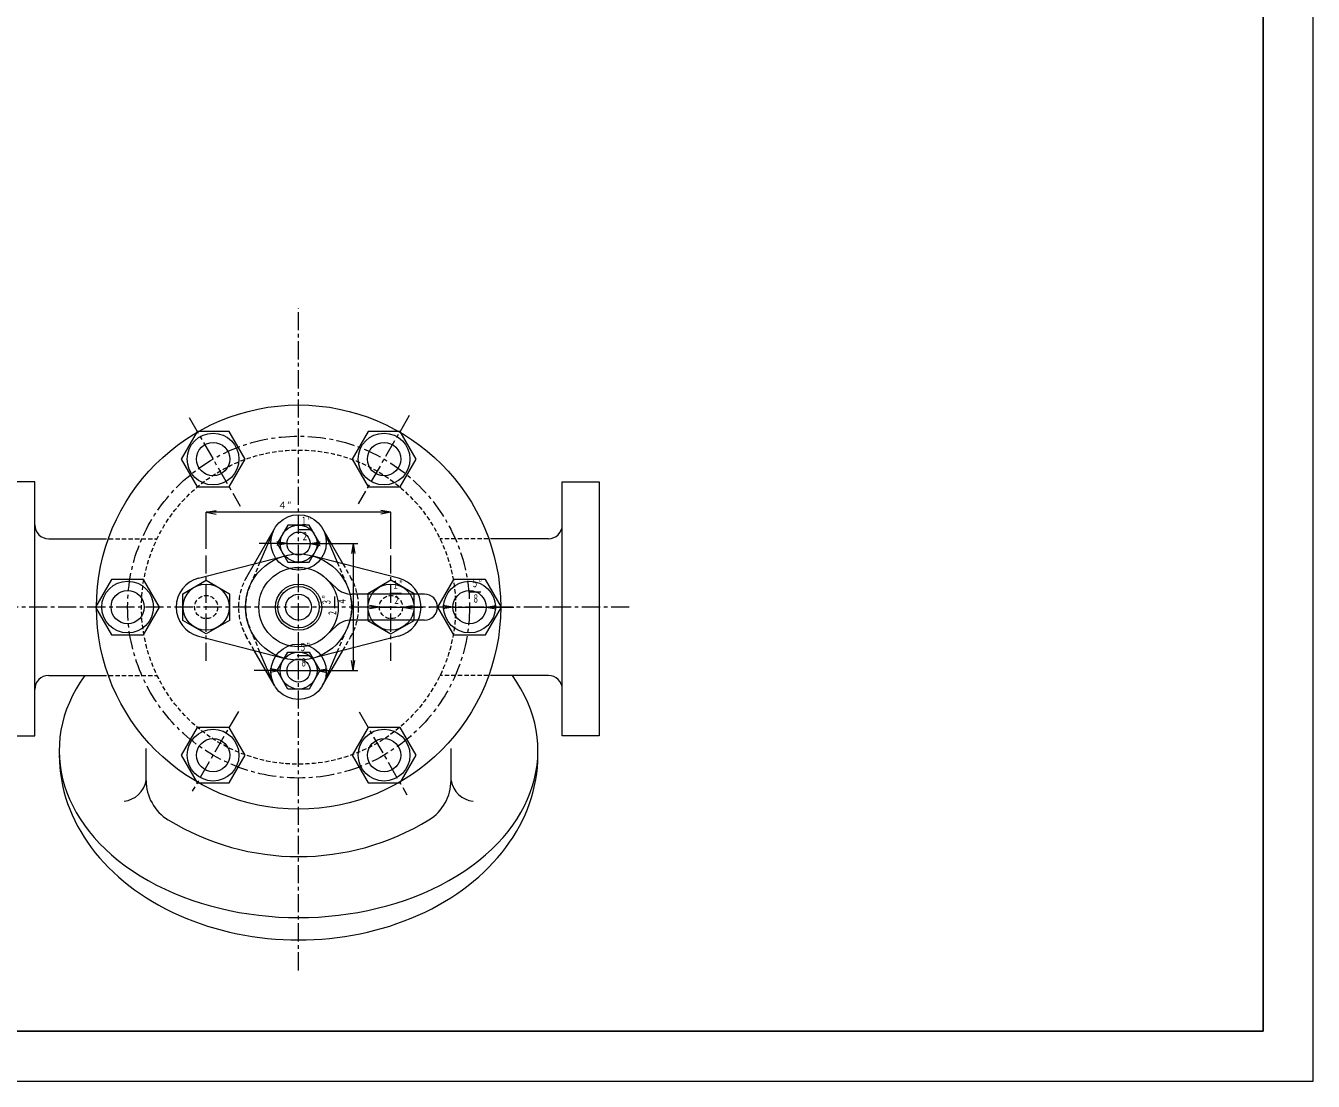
# Model space of a CAD drawing. Units: millimetres, scale not verified. Extents: x -820 to 820, y -580 to 580.
# Drawn here: x 113 to 820, y -580 to 0 of the extents above; entities that cross this region are included whole.
import ezdxf
from ezdxf.enums import TextEntityAlignment as Align

# ---------------------------------------------------------------- set-up
doc = ezdxf.new("R2010")
doc.units = ezdxf.units.MM
doc.header["$LTSCALE"] = 2
doc.linetypes.add('CHAIN1', pattern=[8, 5, -1, 1, -1])
doc.linetypes.add('DASHED1', pattern=[1.8, 1.2, -0.6])
for name, color, linetype, lineweight in [('0-0_0', 3, 'Continuous', 18), ('0-1_芯', 4, 'CHAIN1', 18), ('0-2_寸法', 2, 'Continuous', 18), ('0-F_枠', 3, 'Continuous', 18)]:
    doc.layers.add(name, color=color, linetype=linetype, lineweight=lineweight)
doc.styles.add('ＭＳ ゴシック', font='')
doc.styles.get('ＭＳ ゴシック').set_extended_font_data('MS Gothic')

msp = doc.modelspace()

# ---------------------------------------------------------------- linework, layer by layer
at = {"layer": '0-0_0'}
for p, q in [((125.163, -282.027), (154.611, -282.027)), ((249.354, -276.439), (238.213, -295.736)), ((248.537, -278.072), (241.336, -294.929)), ((275.75, -276.439), (286.891, -295.736)), ((276.567, -278.072), (283.768, -294.929)), ((399.941, -282.027), (370.493, -282.027)), ((207.624, -303.634), (255.249, -291.337)), ((238.213, -295.736), (233.956, -303.109)), ((317.479, -303.634), (269.854, -291.337)), ((276.094, -302.48), (283.178, -309.092)), ((331.822, -312.507), (291.843, -312.507)), ((276.094, -336.759), (283.178, -330.147)), ((331.822, -326.731), (291.843, -326.731)), ((207.624, -335.605), (255.249, -347.902)), ((317.479, -335.605), (269.854, -347.902)), ((249.354, -362.799), (238.213, -343.503)), ((248.537, -361.167), (241.336, -344.309)), ((275.75, -362.799), (286.891, -343.503)), ((276.567, -361.167), (283.768, -344.309)), ((125.163, -357.211), (154.611, -357.211)), ((274.284, -354.544), (268.418, -364.704)), ((399.941, -357.211), (370.493, -357.211)), ((268.418, -364.704), (256.686, -364.704)), ((178.732, -414.895), (178.732, -397.328)), ((346.372, -414.895), (346.372, -397.328))]:
    msp.add_line(p, q, dxfattribs=at)
at = {"layer": '0-0_0', "color": 1, "linetype": 'DASHED1'}
for p, q in [((154.611, -282.027), (184.803, -282.027)), ((370.493, -282.027), (340.301, -282.027)), ((241.336, -294.929), (235.69, -308.144)), ((283.768, -294.929), (289.413, -308.144)), ((286.891, -295.736), (291.148, -303.109)), ((241.336, -344.309), (235.69, -331.095)), ((283.768, -344.309), (289.413, -331.095)), ((238.213, -343.503), (233.956, -336.129)), ((286.891, -343.503), (291.148, -336.129)), ((154.611, -357.211), (184.803, -357.211)), ((370.493, -357.211), (340.301, -357.211))]:
    msp.add_line(p, q, dxfattribs=at)
at = {"layer": '0-0_0'}
for points in [[(206.763, -253.47), (224.361, -253.47), (233.159, -238.23), (224.361, -222.99), (206.763, -222.99), (197.964, -238.23)], [(291.944, -238.23), (300.743, -253.47), (318.341, -253.47), (327.139, -238.23), (318.341, -222.99), (300.743, -222.99)], [(117.543, -250.679), (97.223, -250.679), (97.223, -390.379), (117.543, -390.379)], [(407.561, -250.679), (427.881, -250.679), (427.881, -390.379), (407.561, -390.379)], [(256.686, -274.534), (250.82, -284.694), (256.686, -294.854), (268.418, -294.854), (274.284, -284.694), (268.418, -274.534)], [(177.371, -334.859), (186.17, -319.619), (177.371, -304.379), (159.773, -304.379), (150.974, -319.619), (159.773, -334.859)], [(198.95, -312.228), (211.752, -304.837), (224.553, -312.228), (224.553, -327.01), (211.752, -334.401), (198.95, -327.01)], [(326.154, -312.228), (313.352, -304.837), (300.55, -312.228), (300.55, -327.01), (313.352, -334.401), (326.154, -327.01)], [(347.733, -304.379), (338.934, -319.619), (347.733, -334.859), (365.331, -334.859), (374.13, -319.619), (365.331, -304.379)], [(233.16, -401.008), (224.361, -385.768), (206.763, -385.768), (197.964, -401.008), (206.763, -416.248), (224.361, -416.248)], [(318.341, -385.768), (300.743, -385.768), (291.944, -401.008), (300.743, -416.248), (318.341, -416.248), (327.14, -401.008)]]:
    msp.add_lwpolyline(points, close=True, dxfattribs=at)
msp.add_lwpolyline([(256.686, -364.704), (250.82, -354.544), (256.686, -344.384), (268.418, -344.384), (274.284, -354.544)], dxfattribs=at)
for centre, radius in [((262.552, -319.619), 111.125), ((215.562, -238.23), 14.224), ((309.542, -238.23), 14.224), ((215.562, -238.23), 9.144), ((309.542, -238.23), 9.144), ((262.552, -284.059), 15.24), ((262.552, -284.694), 10.16), ((262.552, -284.694), 6.35), ((262.552, -319.619), 29.21), ((262.552, -319.619), 21.844), ((168.572, -319.619), 14.224), ((168.572, -319.619), 9.144), ((211.752, -319.619), 12.7), ((262.552, -319.619), 12.7), ((262.552, -319.619), 11.379), ((313.352, -319.619), 12.7), ((356.532, -319.619), 14.224), ((356.532, -319.619), 9.144), ((262.552, -319.619), 7.112), ((262.552, -355.179), 15.24), ((262.552, -354.544), 10.16), ((262.552, -354.544), 6.35), ((215.562, -401.008), 14.224), ((309.542, -401.008), 14.224), ((215.562, -401.008), 9.144), ((309.542, -401.008), 9.144)]:
    msp.add_circle(centre, radius, dxfattribs=at)
at = {"layer": '0-0_0', "color": 1, "linetype": 'DASHED1'}
for centre, radius in [((262.552, -319.619), 86.36), ((211.752, -319.619), 6.35), ((313.352, -319.619), 6.35)]:
    msp.add_circle(centre, radius, dxfattribs=at)
at = {"layer": '0-0_0'}
for centre, radius, start, end in [((125.163, -274.407), 7.62, 180, 270), ((399.941, -274.407), 7.62, 270, 0), ((211.752, -319.619), 16.51, 104.47758, 255.52242), ((313.352, -319.619), 16.51, 284.47758, 75.52242), ((291.843, -299.807), 12.7, 226.97311, 270), ((331.822, -319.619), 7.112, 270, 90), ((291.843, -339.431), 12.7, 90, 133.02689), ((125.163, -364.831), 7.62, 90, 180), ((399.941, -364.831), 7.62, 0, 90), ((165.203, -412.654), 13.714, 275.88723, 350.59439), ((204.132, -414.895), 25.4, 180, 238.48463), ((320.972, -414.895), 25.4, 301.51537, 0), ((359.901, -412.654), 13.714, 189.40561, 264.11277), ((262.552, -319.619), 137.16, 238.48463, 301.51537)]:
    msp.add_arc(centre, radius, start, end, dxfattribs=at)
at = {"layer": '0-0_0', "color": 1, "linetype": 'DASHED1'}
for radius, start, end in [(33.02, 150, 210), (33.02, 330, 30), (29.21, 156.86756, 203.13269), (29.21, 336.86735, 23.13244)]:
    msp.add_arc((262.552, -319.619), radius, start, end, dxfattribs=at)
at = {"layer": '0-0_0'}
for centre, major_axis, ratio, start_param, end_param in [((262.552, -398.522), (-131.612, 0), 0.697396, 5.8163373, 9.8916259), ((262.552, -401.008), (-131.564, 0), 0.772249, 6.2831853, 9.424778)]:
    msp.add_ellipse(centre, major_axis=major_axis, ratio=ratio, start_param=start_param, end_param=end_param, dxfattribs=at)
at = {"layer": '0-1_芯'}
for p, q in [((262.552, -519.405), (262.552, -155.248)), ((202.338, -215.326), (230.512, -264.125)), ((323.328, -214.353), (295.327, -262.852)), ((211.752, -349.177), (211.752, -290.062)), ((313.352, -349.177), (313.352, -290.062)), ((444.359, -319.619), (76.832, -319.619)), ((229.457, -376.941), (204.12, -420.826)), ((295.803, -377.212), (322.121, -422.796))]:
    msp.add_line(p, q, dxfattribs=at)
msp.add_circle((262.552, -319.619), 93.98, dxfattribs=at)
at = {"layer": '0-2_寸法'}
for p, q in [((211.752, -287.522), (211.752, -267.487)), ((211.752, -267.487), (217.267, -268.46)), ((313.352, -267.487), (307.837, -266.515)), ((313.352, -267.487), (307.837, -268.46)), ((313.352, -287.522), (313.352, -267.487)), ((262.326, -276.895), (268.738, -276.895)), ((256.202, -284.694), (240.962, -284.694)), ((256.202, -284.694), (250.687, -283.722)), ((256.202, -284.694), (250.687, -285.667)), ((256.202, -284.694), (268.902, -284.694)), ((268.902, -284.694), (274.417, -283.722)), ((268.902, -284.694), (274.417, -285.667)), ((268.902, -284.694), (295.096, -284.694)), ((276.522, -284.694), (284.142, -284.694)), ((292.556, -284.694), (291.584, -290.209)), ((292.556, -284.694), (292.556, -354.544)), ((292.556, -284.694), (293.529, -290.209)), ((356.288, -311.148), (362.7, -311.148)), ((282.558, -320.125), (282.558, -313.713)), ((312.71, -311.959), (319.122, -311.959)), ((307.002, -319.619), (291.762, -319.619)), ((307.002, -319.619), (301.487, -318.647)), ((307.002, -319.619), (301.487, -320.592)), ((307.002, -319.619), (319.702, -319.619)), ((319.702, -319.619), (325.217, -318.647)), ((319.702, -319.619), (330.893, -319.619)), ((319.702, -319.619), (325.217, -320.592)), ((334.11, -319.619), (334.942, -319.619)), ((347.388, -319.619), (334.11, -319.619)), ((347.388, -319.619), (341.873, -318.647)), ((347.388, -319.619), (341.873, -320.592)), ((347.388, -319.619), (365.676, -319.619)), ((365.676, -319.619), (371.191, -318.647)), ((365.676, -319.619), (380.916, -319.619)), ((365.676, -319.619), (371.191, -320.592)), ((261.704, -346.265), (268.116, -346.265)), ((252.392, -354.544), (246.877, -353.572)), ((272.712, -354.544), (278.227, -353.572)), ((292.556, -354.544), (291.584, -349.029)), ((292.556, -354.544), (293.529, -349.029)), ((252.392, -354.544), (238.168, -354.544)), ((252.392, -354.544), (246.877, -355.517)), ((252.392, -354.544), (272.712, -354.544)), ((272.712, -354.544), (295.096, -354.544)), ((272.712, -354.544), (278.227, -355.517)), ((279.316, -354.544), (286.936, -354.544))]:
    msp.add_line(p, q, dxfattribs=at)
msp.add_lwpolyline([(313.352, -267.487), (211.752, -267.487), (217.267, -266.515)], dxfattribs=at)
at = {"layer": '0-F_枠'}
msp.add_lwpolyline([(-820.41, -580.29), (820.41, -580.29), (820.41, 580.29)], dxfattribs=at)
at = {"layer": '0-F_枠', "lineweight": 25}
msp.add_lwpolyline([(-792.81, -552.69), (792.796, -552.69), (792.796, 552.69)], dxfattribs=at)

# ---------------------------------------------------------------- texts
at = {"layer": '0-2_寸法', "style": 'ＭＳ ゴシック'}
msp.add_text('４”', height=3.666, dxfattribs=at).set_placement((251.11, -266.54), align=Align.BOTTOM_LEFT)
at = {"layer": '0-2_寸法', "style": 'ＭＳ ゴシック', "width": 0.6}
for s, p in [('１”', (263.698, -275.772)), ('２', (264.145, -284.176)), ('５”', (357.66, -310.025)), ('１”', (314.082, -310.835)), ('２', (314.53, -319.239)), ('８', (358.107, -318.429)), ('５”', (263.076, -345.142)), ('８', (263.523, -353.546))]:
    msp.add_text(s, height=4.399, dxfattribs=at).set_placement(p, align=Align.BOTTOM_LEFT)
for s, p in [('３”', (281.434, -318.753)), ('４', (289.838, -318.306)), ('2', (284.601, -323.938))]:
    msp.add_text(s, height=4.399, rotation=90, dxfattribs=at).set_placement(p, align=Align.BOTTOM_LEFT)

doc.saveas('drawing.dxf')
